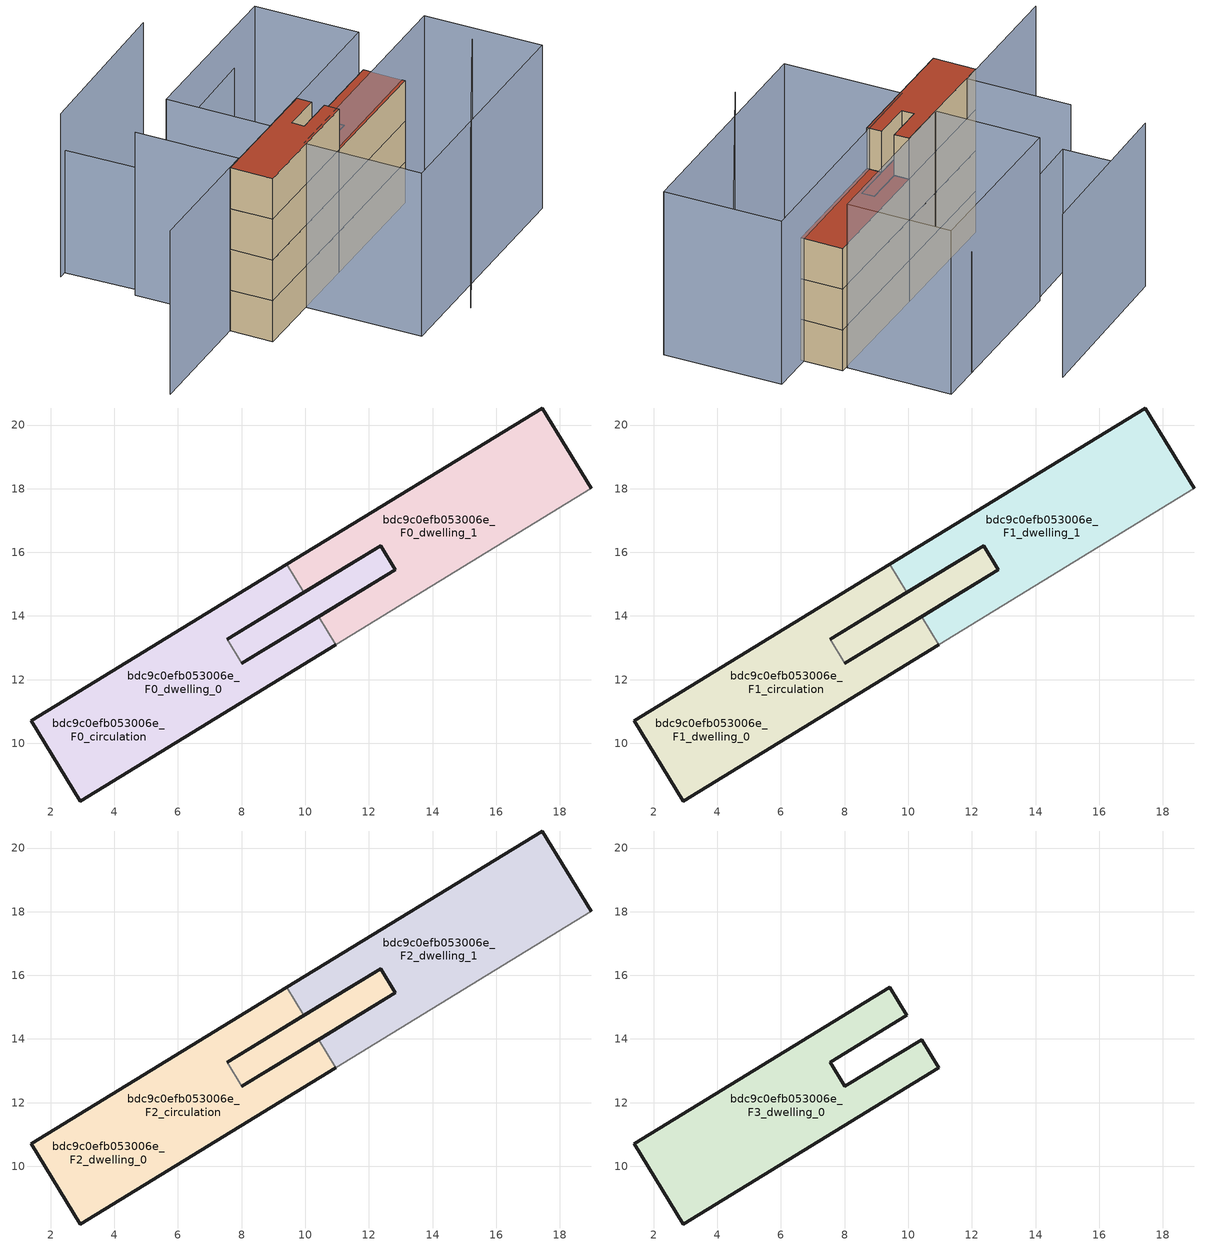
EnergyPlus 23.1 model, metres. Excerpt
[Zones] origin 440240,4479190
bdc9c0efb053006e_F0_dwelling_0
 floor ground (EU_floor_Construction): 9.96,14.74 7.55,13.27 8.01,12.51 10.42,13.98 10.96,13.1 2.93,8.19 1.38,10.71 9.42,15.62 z0; 12.37,16.21 12.83,15.46 10.42,13.98 8.01,12.51 7.55,13.27 z0
 wall outside (EU_wall_Construction): 10.42,13.98 8.01,12.51 / 7.55,13.27 9.96,14.74 / 9.42,15.62 1.38,10.71 2.93,8.19 10.96,13.1 z0:3
 wall to bdc9c0efb053006e_F0_dwelling_1 (EU_wall_Construction): 10.96,13.1 10.42,13.98 / 9.96,14.74 9.42,15.62 z0:3
 wall to bdc9c0efb053006e_F0_circulation (EU_wall_Construction): 8.01,12.51 7.55,13.27 z0:3
bdc9c0efb053006e_F0_dwelling_1
 floor ground (EU_floor_Construction): 17.45,20.54 18.99,18.01 10.96,13.1 10.42,13.98 12.83,15.46 12.37,16.21 9.96,14.74 9.42,15.62 z0
 wall outside (EU_wall_Construction): 18.99,18.01 17.45,20.54 9.42,15.62 / 9.96,14.74 12.37,16.21 12.83,15.46 10.42,13.98 z0:3
 wall adiabatic (EU_wall_Construction): 10.96,13.1 18.99,18.01 z0:3
bdc9c0efb053006e_F0_circulation
 floor ground (EU_floor_Construction): 9.96,14.74 7.55,13.27 8.01,12.51 10.42,13.98 10.96,13.1 2.93,8.19 1.38,10.71 9.42,15.62 z0; 12.37,16.21 12.83,15.46 10.42,13.98 8.01,12.51 7.55,13.27 z0
 wall outside (EU_wall_Construction): 8.01,12.51 12.83,15.46 12.37,16.21 7.55,13.27 z0:3
bdc9c0efb053006e_F1_dwelling_0
 floor outside (EU_floor_Construction): 9.96,14.74 7.55,13.27 8.01,12.51 10.42,13.98 10.96,13.1 2.93,8.19 1.38,10.71 9.42,15.62 z3; 12.37,16.21 12.83,15.46 10.42,13.98 8.01,12.51 7.55,13.27 z3
 wall outside (EU_wall_Construction): 10.42,13.98 8.01,12.51 / 7.55,13.27 9.96,14.74 / 9.42,15.62 1.38,10.71 2.93,8.19 10.96,13.1 z3:6
 wall to bdc9c0efb053006e_F1_dwelling_1 (EU_wall_Construction): 10.96,13.1 10.42,13.98 / 9.96,14.74 9.42,15.62 z3:6
 wall to bdc9c0efb053006e_F1_circulation (EU_wall_Construction): 8.01,12.51 7.55,13.27 z3:6
bdc9c0efb053006e_F1_dwelling_1
 floor to bdc9c0efb053006e_F0_dwelling_1 (EU_floor_Construction): 17.45,20.54 18.99,18.01 10.96,13.1 10.42,13.98 12.83,15.46 12.37,16.21 9.96,14.74 9.42,15.62 z3
 wall outside (EU_wall_Construction): 18.99,18.01 17.45,20.54 9.42,15.62 / 9.96,14.74 12.37,16.21 12.83,15.46 10.42,13.98 z3:6
 wall adiabatic (EU_wall_Construction): 10.96,13.1 18.99,18.01 z3:6
bdc9c0efb053006e_F1_circulation
 floor to bdc9c0efb053006e_F0_circulation (EU_floor_Construction): 12.37,16.21 12.83,15.46 10.42,13.98 8.01,12.51 7.55,13.27 z3; 9.96,14.74 7.55,13.27 8.01,12.51 10.42,13.98 10.96,13.1 2.93,8.19 1.38,10.71 9.42,15.62 z3
 wall outside (EU_wall_Construction): 8.01,12.51 12.83,15.46 12.37,16.21 7.55,13.27 z3:6
bdc9c0efb053006e_F2_dwelling_0
 floor outside (EU_floor_Construction): 9.96,14.74 7.55,13.27 8.01,12.51 10.42,13.98 10.96,13.1 2.93,8.19 1.38,10.71 9.42,15.62 z6; 12.37,16.21 12.83,15.46 10.42,13.98 8.01,12.51 7.55,13.27 z6
 wall outside (EU_wall_Construction): 10.42,13.98 8.01,12.51 / 7.55,13.27 9.96,14.74 / 9.42,15.62 1.38,10.71 2.93,8.19 10.96,13.1 z6:9
 wall to bdc9c0efb053006e_F2_dwelling_1 (EU_wall_Construction): 10.96,13.1 10.42,13.98 / 9.96,14.74 9.42,15.62 z6:9
 wall to bdc9c0efb053006e_F2_circulation (EU_wall_Construction): 8.01,12.51 7.55,13.27 z6:9
 roof outside (EU_floor_Construction): 10.42,13.98 12.83,15.46 12.37,16.21 7.55,13.27 8.01,12.51 z9
bdc9c0efb053006e_F2_dwelling_1
 floor to bdc9c0efb053006e_F1_dwelling_1 (EU_floor_Construction): 17.45,20.54 18.99,18.01 10.96,13.1 10.42,13.98 12.83,15.46 12.37,16.21 9.96,14.74 9.42,15.62 z6
 wall outside (EU_wall_Construction): 18.99,18.01 17.45,20.54 9.42,15.62 / 9.96,14.74 12.37,16.21 12.83,15.46 10.42,13.98 z6:9
 wall adiabatic (EU_wall_Construction): 10.96,13.1 18.99,18.01 z6:9
 roof outside (EU_roof_Construction): 18.99,18.01 17.45,20.54 9.42,15.62 9.96,14.74 12.37,16.21 12.83,15.46 10.42,13.98 10.96,13.1 z9
bdc9c0efb053006e_F2_circulation
 floor to bdc9c0efb053006e_F1_circulation (EU_floor_Construction): 12.37,16.21 12.83,15.46 10.42,13.98 8.01,12.51 7.55,13.27 z6; 9.96,14.74 7.55,13.27 8.01,12.51 10.42,13.98 10.96,13.1 2.93,8.19 1.38,10.71 9.42,15.62 z6
 wall outside (EU_wall_Construction): 8.01,12.51 12.83,15.46 12.37,16.21 7.55,13.27 z6:9
 roof outside (EU_roof_Construction): 10.42,13.98 12.83,15.46 12.37,16.21 7.55,13.27 8.01,12.51 z9; 10.96,13.1 10.42,13.98 8.01,12.51 7.55,13.27 9.96,14.74 9.42,15.62 1.38,10.71 2.93,8.19 z9
bdc9c0efb053006e_F3_dwelling_0
 floor to bdc9c0efb053006e_F2_dwelling_0 (EU_floor_Construction): 9.96,14.74 7.55,13.27 8.01,12.51 10.42,13.98 10.96,13.1 2.93,8.19 1.38,10.71 9.42,15.62 z9
 wall outside (EU_wall_Construction): 2.93,8.19 10.96,13.1 10.42,13.98 8.01,12.51 7.55,13.27 9.96,14.74 9.42,15.62 1.38,10.71 2.93,8.19 z9:12
 roof outside (EU_roof_Construction): 10.96,13.1 10.42,13.98 8.01,12.51 7.55,13.27 9.96,14.74 9.42,15.62 1.38,10.71 2.93,8.19 z12
shading: 15.68,5.01 22.61,15.85 / -1.39,17.58 2.44,11.43 / 2.44,11.43 -5.92,6.23 / 6.12,28.56 -4.16,21.95 / 6.85,10.76 21.56,19.9 / 21.56,19.9 25.93,12.88 / 25.93,12.88 11.22,3.73 / 11.22,3.73 6.85,10.76 / 2.39,19.91 13.15,26.55 / 13.15,26.55 16.99,20.34 / 16.99,20.34 6.23,13.7 / 6.23,13.7 2.39,19.91 z0:12; 10.67,25.02 -0.72,17.7 / -0.72,17.7 -3.66,22.27 z0:9
[Building]
EU S2 Campaign: North Axis=0; Terrain=City; Solar Distribution=FullExterior
[Site:Location]
Madrid: Latitude=40.5; Longitude=-3.5; Time Zone=1; Elevation=609
[SizingPeriod:WeatherFileDays]
AnnualSizingPeriod: Begin Month=1; Begin Day of Month=1; End Month=12; End Day of Month=31; Day of Week for Start Day=Monday; Use Weather File Daylight Saving Period=No; Use Weather File Rain and Snow Indicators=No
[MATERIAL]
EU_InternalMass_Material: Roughness=MediumRough; Thickness=0.1; Conductivity=1; Density=1800; Specific Heat=900; Thermal Absorptance=0.9; Solar Absorptance=0.7; Visible Absorptance=0.7
[MATERIAL:NOMASS] Roughness=MediumRough; Thermal Absorptance=0.9; Solar Absorptance=0.7; Visible Absorptance=0.7
Name | Thermal Resistance
EU_wall_NoMass | 1.26313
EU_roof_NoMass | 0.258054
EU_floor_NoMass | 0.563028
[CONSTRUCTION]
EU_wall_Construction: EU_wall_NoMass
EU_roof_Construction: EU_roof_NoMass
EU_floor_Construction: EU_floor_NoMass
EU_InternalMass_Construction: EU_InternalMass_Material
[ZONE] Type=1; Multiplier=1; Ceiling Height=autocalculate; Floor Area=autocalculate; Part of Total Floor Area=Yes
Name | Volume
bdc9c0efb053006e_F0_dwelling_0; bdc9c0efb053006e_F1_dwelling_0; bdc9c0efb053006e_F2_dwelling_0; bdc9c0efb053006e_F0_circulation; bdc9c0efb053006e_F1_circulation; bdc9c0efb053006e_F2_circulation | 91.0085
bdc9c0efb053006e_F3_dwelling_0 | 75.98
bdc9c0efb053006e_F0_dwelling_1; bdc9c0efb053006e_F1_dwelling_1; bdc9c0efb053006e_F2_dwelling_1 | 75.9796
[INTERNALMASS] Construction=EU_InternalMass_Construction
Name | Zone or ZoneList | Surface Area
bdc9c0efb053006e_F0_dwelling_0_EU_InternalMass | bdc9c0efb053006e_F0_dwelling_0 | 25.3265
bdc9c0efb053006e_F0_dwelling_1_EU_InternalMass | bdc9c0efb053006e_F0_dwelling_1 | 25.3265
bdc9c0efb053006e_F1_dwelling_0_EU_InternalMass | bdc9c0efb053006e_F1_dwelling_0 | 25.3265
bdc9c0efb053006e_F1_dwelling_1_EU_InternalMass | bdc9c0efb053006e_F1_dwelling_1 | 25.3265
bdc9c0efb053006e_F2_dwelling_0_EU_InternalMass | bdc9c0efb053006e_F2_dwelling_0 | 25.3265
bdc9c0efb053006e_F2_dwelling_1_EU_InternalMass | bdc9c0efb053006e_F2_dwelling_1 | 25.3265
bdc9c0efb053006e_F3_dwelling_0_EU_InternalMass | bdc9c0efb053006e_F3_dwelling_0 | 55.6523
[OTHEREQUIPMENT] Fuel Type=Electricity; Design Level Calculation Method=Watts/Area; Power per Zone Floor Area=1; Fraction Latent=0; Fraction Radiant=0; Fraction Lost=0; Carbon Dioxide Generation Rate=0; EndUse Subcategory=EU_Step8_InternalGains
Name | Zone or ZoneList or Space or SpaceList | Schedule
EU_Step8_InternalGain_bdc9c0efb053006e_F0_dwelling_0_f000 | bdc9c0efb053006e_F0_dwelling_0 | EU_Step8_GainSchedule_bdc9c0efb053006e_F0_dwelling_0_f000
EU_Step8_InternalGain_bdc9c0efb053006e_F0_dwelling_1_f000 | bdc9c0efb053006e_F0_dwelling_1 | EU_Step8_GainSchedule_bdc9c0efb053006e_F0_dwelling_1_f000
EU_Step8_InternalGain_bdc9c0efb053006e_F1_dwelling_0_f000 | bdc9c0efb053006e_F1_dwelling_0 | EU_Step8_GainSchedule_bdc9c0efb053006e_F1_dwelling_0_f000
EU_Step8_InternalGain_bdc9c0efb053006e_F1_dwelling_1_f000 | bdc9c0efb053006e_F1_dwelling_1 | EU_Step8_GainSchedule_bdc9c0efb053006e_F1_dwelling_1_f000
EU_Step8_InternalGain_bdc9c0efb053006e_F2_dwelling_0_f000 | bdc9c0efb053006e_F2_dwelling_0 | EU_Step8_GainSchedule_bdc9c0efb053006e_F2_dwelling_0_f000
EU_Step8_InternalGain_bdc9c0efb053006e_F2_dwelling_1_f000 | bdc9c0efb053006e_F2_dwelling_1 | EU_Step8_GainSchedule_bdc9c0efb053006e_F2_dwelling_1_f000
EU_Step8_InternalGain_bdc9c0efb053006e_F3_dwelling_0_f000 | bdc9c0efb053006e_F3_dwelling_0 | EU_Step8_GainSchedule_bdc9c0efb053006e_F3_dwelling_0_f000
[ZONEINFILTRATION:DESIGNFLOWRATE] Schedule=EU_AlwaysOn; Design Flow Rate Calculation Method=Flow/Area; Flow Rate per Floor Area=0.0005; Constant Term Coefficient=1; Temperature Term Coefficient=0; Velocity Term Coefficient=0; Velocity Squared Term Coefficient=0
Name | Zone or ZoneList or Space or SpaceList
EU_Circulation_Infiltration_bdc9c0efb053006e_F0_circulation | bdc9c0efb053006e_F0_circulation
EU_Circulation_Infiltration_bdc9c0efb053006e_F1_circulation | bdc9c0efb053006e_F1_circulation
EU_Circulation_Infiltration_bdc9c0efb053006e_F2_circulation | bdc9c0efb053006e_F2_circulation
[ZONEVENTILATION:DESIGNFLOWRATE] Schedule=EU_AlwaysOn; Design Flow Rate Calculation Method=AirChanges/Hour; Air Changes per Hour=0.717621; Ventilation Type=Natural; Fan Pressure Rise=0; Fan Total Efficiency=1; Constant Term Coefficient=1; Temperature Term Coefficient=0; Velocity Term Coefficient=0; Velocity Squared Term Coefficient=0; Minimum Indoor Temperature=-100; Maximum Indoor Temperature=100; Delta Temperature=-100; Minimum Outdoor Temperature=-100; Maximum Outdoor Temperature=100; Maximum Wind Speed=40
Name | Zone or ZoneList or Space or SpaceList
EU_ConstantAir_bdc9c0efb053006e_F0_dwelling_0 | bdc9c0efb053006e_F0_dwelling_0
EU_ConstantAir_bdc9c0efb053006e_F0_dwelling_1 | bdc9c0efb053006e_F0_dwelling_1
EU_ConstantAir_bdc9c0efb053006e_F1_dwelling_0 | bdc9c0efb053006e_F1_dwelling_0
EU_ConstantAir_bdc9c0efb053006e_F1_dwelling_1 | bdc9c0efb053006e_F1_dwelling_1
EU_ConstantAir_bdc9c0efb053006e_F2_dwelling_0 | bdc9c0efb053006e_F2_dwelling_0
EU_ConstantAir_bdc9c0efb053006e_F2_dwelling_1 | bdc9c0efb053006e_F2_dwelling_1
EU_ConstantAir_bdc9c0efb053006e_F3_dwelling_0 | bdc9c0efb053006e_F3_dwelling_0
[HVACTEMPLATE:THERMOSTAT] Constant Heating Setpoint=20; Constant Cooling Setpoint=50
EU_HeatOnly_bdc9c0efb053006e_F0_dwelling_0; EU_HeatOnly_bdc9c0efb053006e_F0_dwelling_1; EU_HeatOnly_bdc9c0efb053006e_F1_dwelling_0; EU_HeatOnly_bdc9c0efb053006e_F1_dwelling_1; EU_HeatOnly_bdc9c0efb053006e_F2_dwelling_0; EU_HeatOnly_bdc9c0efb053006e_F2_dwelling_1; EU_HeatOnly_bdc9c0efb053006e_F3_dwelling_0
[HVACTEMPLATE:ZONE:IDEALLOADSAIRSYSTEM] System Availability Schedule=EU_AlwaysOn; Maximum Heating Supply Air Temperature=50; Minimum Cooling Supply Air Temperature=13; Maximum Heating Supply Air Humidity Ratio=0.0156; Minimum Cooling Supply Air Humidity Ratio=0.0077; Heating Limit=NoLimit; Cooling Limit=NoLimit; Heating Availability Schedule=EU_AlwaysOn; Cooling Availability Schedule=EU_CoolingOff; Dehumidification Control Type=ConstantSensibleHeatRatio; Cooling Sensible Heat Ratio=0.7; Dehumidification Setpoint=60; Humidification Control Type=None; Humidification Setpoint=30; Outdoor Air Method=None; Outdoor Air Flow Rate per Person=0.00944; Outdoor Air Flow Rate per Zone Floor Area=0; Outdoor Air Flow Rate per Zone=0; Demand Controlled Ventilation Type=None; Outdoor Air Economizer Type=NoEconomizer; Heat Recovery Type=None; Sensible Heat Recovery Effectiveness=0.7; Latent Heat Recovery Effectiveness=0.65
Name | Template Thermostat
bdc9c0efb053006e_F0_dwelling_0 | EU_HeatOnly_bdc9c0efb053006e_F0_dwelling_0
bdc9c0efb053006e_F0_dwelling_1 | EU_HeatOnly_bdc9c0efb053006e_F0_dwelling_1
bdc9c0efb053006e_F1_dwelling_0 | EU_HeatOnly_bdc9c0efb053006e_F1_dwelling_0
bdc9c0efb053006e_F1_dwelling_1 | EU_HeatOnly_bdc9c0efb053006e_F1_dwelling_1
bdc9c0efb053006e_F2_dwelling_0 | EU_HeatOnly_bdc9c0efb053006e_F2_dwelling_0
bdc9c0efb053006e_F2_dwelling_1 | EU_HeatOnly_bdc9c0efb053006e_F2_dwelling_1
bdc9c0efb053006e_F3_dwelling_0 | EU_HeatOnly_bdc9c0efb053006e_F3_dwelling_0
[SIZING:ZONE] Zone Cooling Design Supply Air Temperature Input Method=SupplyAirTemperature; Zone Cooling Design Supply Air Temperature=13; Zone Heating Design Supply Air Temperature Input Method=SupplyAirTemperature; Zone Heating Design Supply Air Temperature=50; Zone Cooling Design Supply Air Humidity Ratio=0.008; Zone Heating Design Supply Air Humidity Ratio=0.008; Cooling Design Air Flow Method=DesignDay; Cooling Design Air Flow Rate=0; Cooling Minimum Air Flow per Zone Floor Area=0.000762; Cooling Minimum Air Flow=0; Cooling Minimum Air Flow Fraction=0.2; Heating Design Air Flow Method=DesignDay; Heating Design Air Flow Rate=0; Heating Maximum Air Flow per Zone Floor Area=0.002032; Heating Maximum Air Flow=0.141576; Heating Maximum Air Flow Fraction=0.3; Account for Dedicated Outdoor Air System=No; Dedicated Outdoor Air System Control Strategy=NeutralSupplyAir; Dedicated Outdoor Air Low Setpoint Temperature for Design=autosize; Dedicated Outdoor Air High Setpoint Temperature for Design=autosize; Zone Load Sizing Method=Sensible Load Only No Latent Load; Zone Latent Cooling Design Supply Air Humidity Ratio Input Method=HumidityRatioDifference; Zone Cooling Design Supply Air Humidity Ratio Difference=0.005; Zone Latent Heating Design Supply Air Humidity Ratio Input Method=HumidityRatioDifference; Zone Humidification Design Supply Air Humidity Ratio Difference=0.005
bdc9c0efb053006e_F0_dwelling_0; bdc9c0efb053006e_F0_dwelling_1; bdc9c0efb053006e_F1_dwelling_0; bdc9c0efb053006e_F1_dwelling_1; bdc9c0efb053006e_F2_dwelling_0; bdc9c0efb053006e_F2_dwelling_1; bdc9c0efb053006e_F3_dwelling_0
[SCHEDULE:CONSTANT]
Name | Hourly Value
EU_AlwaysOn | 1
EU_CoolingOff | 0
[SCHEDULE:FILE] Column Number=1; Rows to Skip at Top=0; Number of Hours of Data=8760; Column Separator=Comma; Interpolate to Timestep=No; Minutes per Item=60; Adjust Schedule for Daylight Savings=Yes
Name | File
EU_Step8_GainSchedule_bdc9c0efb053006e_F0_dwelling_0_f000 | ../../schedules/bdc9c0efb053006e/bdc9c0efb053006e_F0_dwelling_0_f000_gain.csv
EU_Step8_GainSchedule_bdc9c0efb053006e_F0_dwelling_1_f000 | ../../schedules/bdc9c0efb053006e/bdc9c0efb053006e_F0_dwelling_1_f000_gain.csv
EU_Step8_GainSchedule_bdc9c0efb053006e_F1_dwelling_0_f000 | ../../schedules/bdc9c0efb053006e/bdc9c0efb053006e_F1_dwelling_0_f000_gain.csv
EU_Step8_GainSchedule_bdc9c0efb053006e_F1_dwelling_1_f000 | ../../schedules/bdc9c0efb053006e/bdc9c0efb053006e_F1_dwelling_1_f000_gain.csv
EU_Step8_GainSchedule_bdc9c0efb053006e_F2_dwelling_0_f000 | ../../schedules/bdc9c0efb053006e/bdc9c0efb053006e_F2_dwelling_0_f000_gain.csv
EU_Step8_GainSchedule_bdc9c0efb053006e_F2_dwelling_1_f000 | ../../schedules/bdc9c0efb053006e/bdc9c0efb053006e_F2_dwelling_1_f000_gain.csv
EU_Step8_GainSchedule_bdc9c0efb053006e_F3_dwelling_0_f000 | ../../schedules/bdc9c0efb053006e/bdc9c0efb053006e_F3_dwelling_0_f000_gain.csv
